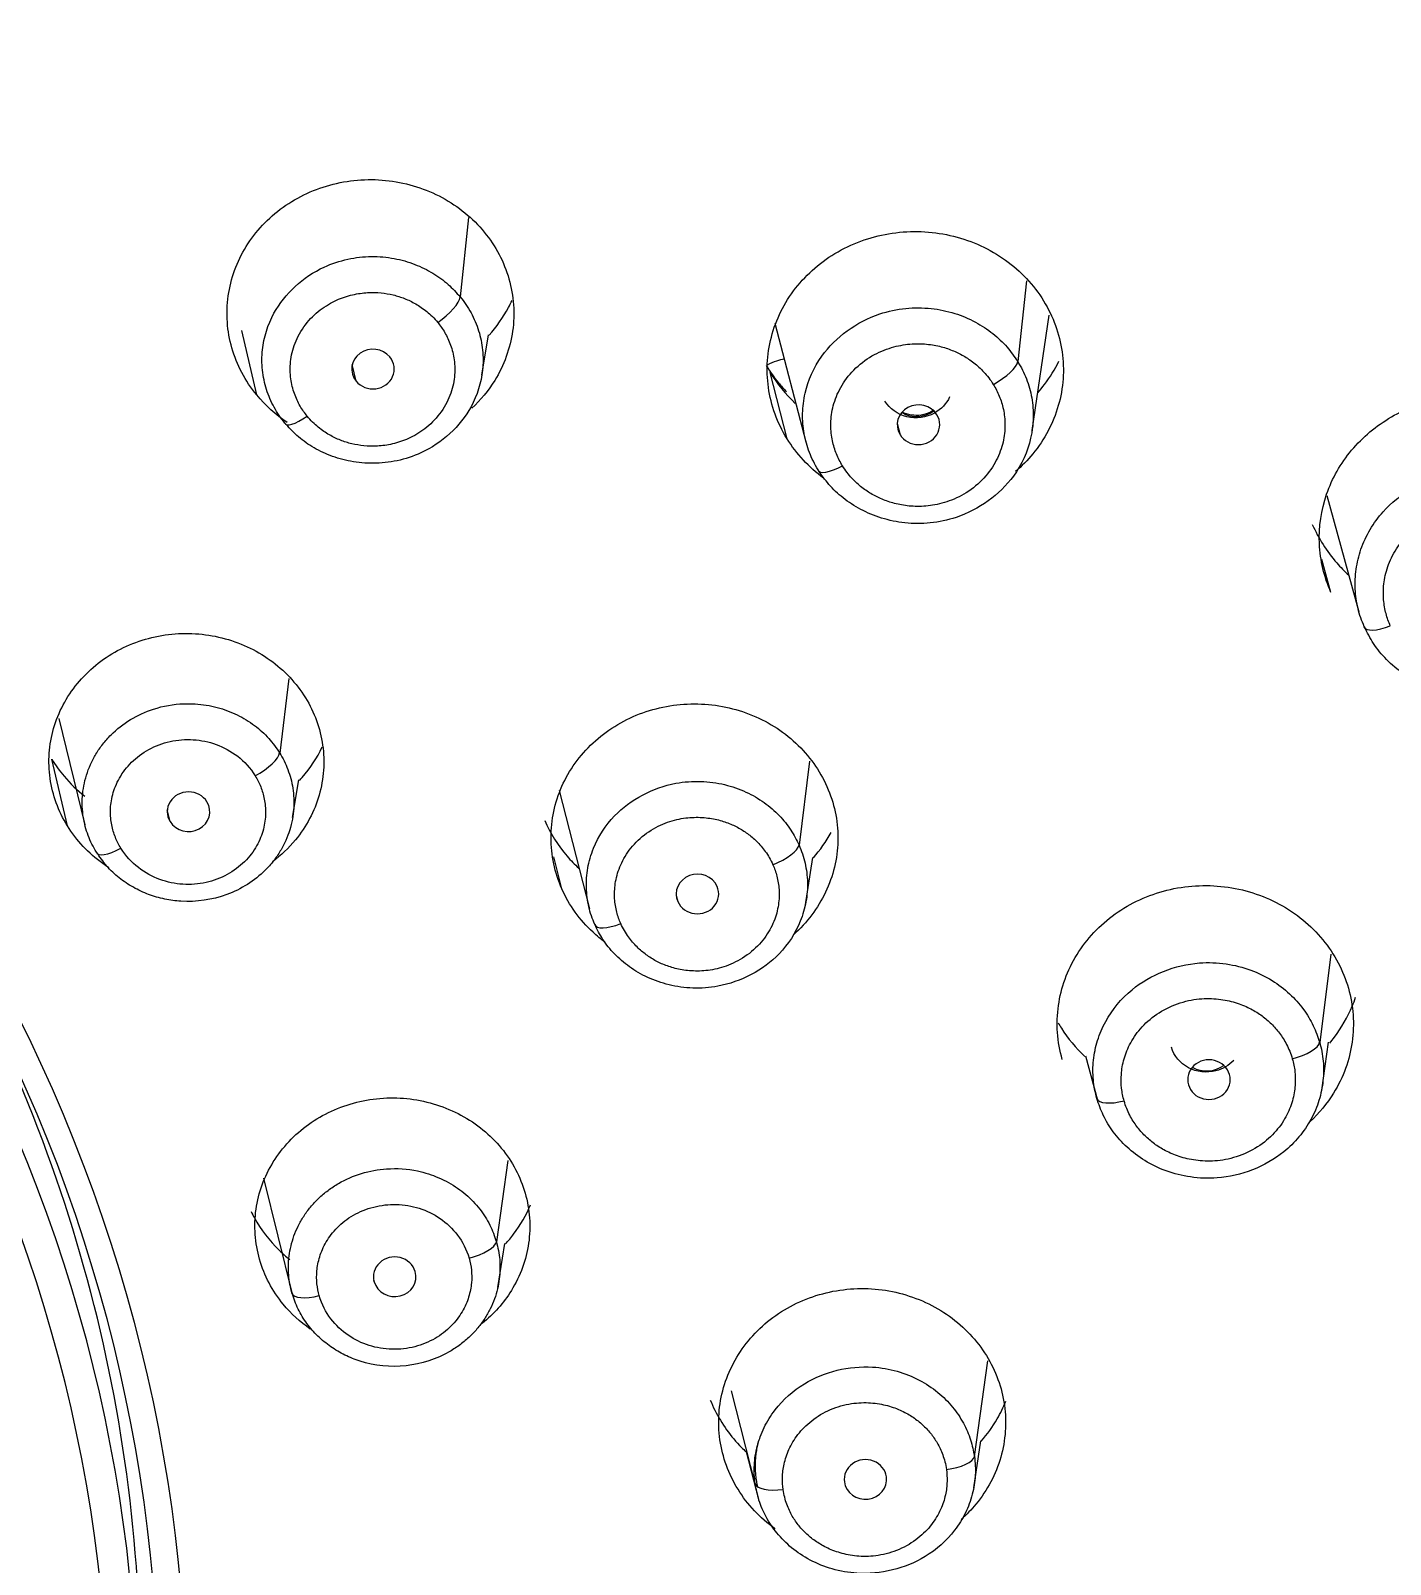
# Model space of a CAD drawing. Extents: x 0 to 1354, y 3495 to 4487.
# Drawn here: x 480.43 to 494.83, y 4111.54 to 4127.79 of the extents above; entities that cross this region are included whole.
import ezdxf

# ---------------------------------------------------------------- set-up
doc = ezdxf.new("R2010")
doc.units = 0
doc.header["$LTSCALE"] = 30
doc.header["$MEASUREMENT"] = 0
doc.layers.add('\\M+5B3DF\\M+5B4E7\\M+5CFDF', color=3, linetype='CONTINUOUS', lineweight=9)

msp = doc.modelspace()

# ---------------------------------------------------------------- linework, layer by layer
at = {"layer": '\\M+5B3DF\\M+5B4E7\\M+5CFDF', "color": 0, "lineweight": -3}
for p, q in [((485.067, 4125.814), (484.978, 4124.971)), ((490.978, 4125.141), (490.884, 4124.286)), ((488.309, 4124.694), (488.64, 4123.437)), ((491.036, 4123.557), (491.217, 4124.776)), ((482.822, 4123.933), (482.665, 4124.615)), ((485.207, 4124.141), (485.276, 4124.57)), ((483.875, 4124.079), (483.835, 4124.255)), ((488.44, 4123.469), (488.262, 4124.169)), ((489.607, 4123.629), (489.637, 4123.511)), ((494.159, 4122.866), (494.498, 4121.635)), ((494.201, 4121.84), (494.106, 4122.188)), ((483.163, 4120.929), (483.066, 4120.139)), ((480.728, 4120.504), (481.003, 4119.379)), ((480.817, 4119.368), (480.652, 4120.073)), ((488.679, 4120.054), (488.567, 4119.164)), ((483.203, 4119.457), (483.268, 4119.855)), ((486.026, 4119.742), (486.346, 4118.487)), ((481.904, 4119.412), (481.875, 4119.536)), ((486.055, 4118.7), (485.969, 4119.041)), ((488.632, 4118.511), (488.712, 4119.034)), ((487.266, 4118.631), (487.282, 4118.566)), ((494.199, 4118.008), (494.082, 4117.074)), ((494.104, 4116.567), (494.175, 4117.075)), ((491.601, 4116.932), (491.727, 4116.46)), ((485.484, 4115.824), (485.361, 4114.962)), ((482.895, 4115.634), (483.198, 4114.405)), ((485.378, 4114.478), (485.452, 4114.944)), ((484.066, 4114.536), (484.062, 4114.551)), ((490.425, 4112.687), (490.566, 4113.699)), ((488.102, 4112.398), (487.852, 4113.381)), ((490.418, 4112.354), (490.491, 4112.854)), ((488.008, 4112.741), (488.138, 4112.234))]:
    msp.add_line(p, q, dxfattribs=at)
for centre, major_axis, ratio, start_param, end_param in [((463.166, 4109.849), (-18.918, 0), 0.934248, 1.570796, 4.712389), ((463.166, 4109.954), (-18.619, 0), 0.934248, 1.570796, 4.712389), ((463.166, 4109.771), (18.397, 0), 0.934248, 4.712389, 7.853982), ((463.166, 4109.666), (18.09, 0), 0.934248, 4.712389, 7.853982), ((484.741, 4124.806), (0.232, 0.19), 0.282928, 4.484064, 6.003852), ((484.054, 4124.207), (0.225, 0), 0.934205, 0.653236, 3.794828), ((484.054, 4124.207), (0.225, 0), 0.934205, 3.794828, 6.936421), ((488.219, 4124.135), (0.255, 0.158), 0.308844, 0.552837, 1.3418), ((490.625, 4124.151), (0.255, 0.158), 0.308844, 4.523796, 6.046773), ((489.832, 4123.617), (0.225, 0), 0.934135, 0.522052, 3.663644), ((483.357, 4123.815), (-0.232, -0.19), 0.282928, 6.143479, 7.625657), ((489.832, 4123.617), (0.225, 0), 0.934135, 3.663644, 6.805237), ((489.813, 4123.985), (-0.299, -0.016), 0.937944, 0.961071, 2.173529), ((489.027, 4123.289), (-0.255, -0.158), 0.308844, 6.186399, 7.665389), ((494.83, 4121.593), (-0.274, -0.122), 0.329476, 6.233127, 7.708929), ((482.806, 4120.005), (0.255, 0.158), 0.308844, 4.523796, 6.040397), ((482.1, 4119.517), (0.225, 0), 0.934191, 0.522818, 3.664411), ((482.1, 4119.517), (0.225, 0), 0.934191, 3.664411, 6.806003), ((481.383, 4119.238), (-0.255, -0.158), 0.308844, 6.180024, 7.665389), ((488.29, 4119.063), (0.274, 0.122), 0.329476, 4.567336, 6.087125), ((487.491, 4118.646), (0.225, 0), 0.934131, 0.391776, 3.533368), ((487.491, 4118.646), (0.225, 0), 0.934131, 3.533368, 6.674961), ((486.679, 4118.439), (-0.274, -0.122), 0.329476, 6.226751, 7.708929), ((463.166, 4110.342), (-18.425, 0), 0.934248, 3.095892, 3.617249), ((493.792, 4117.007), (0.288, 0.083), 0.344471, 4.613912, 6.136888), ((463.166, 4109.675), (-17.049, 0), 0.934248, 2.670245, 3.61294), ((492.909, 4116.679), (0.225, 0), 0.934052, 0.260907, 3.4025), ((492.886, 4117.052), (-0.299, -0.018), 0.936052, 0.97436, 2.15938), ((492.909, 4116.679), (0.225, 0), 0.934052, 3.4025, 6.544093), ((492.01, 4116.561), (-0.288, -0.083), 0.344471, 6.276514, 7.755504), ((485.072, 4114.895), (0.288, 0.083), 0.344471, 4.613912, 6.130513), ((484.284, 4114.591), (0.225, 0), 0.934149, 0.261349, 3.402942), ((484.284, 4114.591), (0.225, 0), 0.934149, 3.402942, 6.544534), ((483.485, 4114.498), (-0.288, -0.083), 0.344471, 6.270139, 7.755504), ((489.27, 4112.444), (0.225, 0), 0.934088, 0.130562, 3.272155), ((490.128, 4112.656), (-0.297, -0.042), 0.353572, 1.521013, 3.040801), ((489.27, 4112.444), (0.225, 0), 0.934088, 3.272155, 6.413747), ((488.399, 4112.444), (0.297, 0.042), 0.353572, 3.180428, 4.662605)]:
    msp.add_ellipse(centre, major_axis=major_axis, ratio=ratio, start_param=start_param, end_param=end_param, dxfattribs=at)
for points, knots in [([(498.896, 4161.358), (499.104, 4161.278), (499.527, 4161.115), (500.165, 4160.855), (500.818, 4160.577), (501.484, 4160.28), (502.163, 4159.963), (502.854, 4159.623), (503.554, 4159.259), (504.263, 4158.871), (504.98, 4158.455), (505.703, 4158.01), (506.431, 4157.534), (507.163, 4157.025), (507.897, 4156.481), (508.633, 4155.903), (509.368, 4155.287), (510.101, 4154.635), (510.829, 4153.946), (511.549, 4153.221), (512.259, 4152.461), (512.958, 4151.663), (513.643, 4150.827), (514.312, 4149.95), (514.965, 4149.032), (515.597, 4148.076), (516.206, 4147.085), (516.787, 4146.061), (517.339, 4145.009), (517.862, 4143.931), (518.353, 4142.831), (518.816, 4141.711), (519.252, 4140.565), (519.663, 4139.383), (520.052, 4138.154), (520.425, 4136.867), (520.78, 4135.513), (521.117, 4134.086), (521.433, 4132.58), (521.729, 4130.991), (522.004, 4129.315), (522.257, 4127.548), (522.488, 4125.688), (522.695, 4123.734), (522.877, 4121.685), (523.03, 4119.554), (523.153, 4117.367), (523.244, 4115.167), (523.304, 4113.004), (523.33, 4110.903), (523.326, 4108.866), (523.294, 4106.878), (523.237, 4104.928), (523.157, 4103.02), (523.055, 4101.158), (522.931, 4099.346), (522.783, 4097.572), (522.609, 4095.814), (522.406, 4094.05), (522.167, 4092.265), (521.885, 4090.452), (521.553, 4088.611), (521.166, 4086.749), (520.721, 4084.878), (520.215, 4083.014), (519.647, 4081.177), (519.022, 4079.382), (518.347, 4077.652), (517.618, 4075.978), (516.824, 4074.346), (515.945, 4072.732), (514.964, 4071.131), (513.847, 4069.542), (512.566, 4067.974), (511.116, 4066.445), (509.497, 4064.997), (507.728, 4063.662), (505.837, 4062.44), (503.854, 4061.299), (501.782, 4060.223), (499.625, 4059.195), (497.407, 4058.173), (495.164, 4057.106), (492.948, 4055.937), (490.822, 4054.604), (489.147, 4053.34), (487.855, 4052.208), (486.876, 4051.253), (485.891, 4050.176), (484.918, 4048.973), (483.971, 4047.627), (483.063, 4046.089), (482.199, 4044.282), (481.374, 4042.126), (480.619, 4039.549), (480.001, 4036.51), (479.573, 4033.021), (479.348, 4029.166), (479.203, 4025.046), (479.079, 4020.693), (478.965, 4016.03), (478.866, 4010.967), (478.814, 4007.437), (478.787, 4005.599)], [0, 0, 0, 0, 0.003544, 0.007201, 0.01097, 0.014848, 0.018837, 0.022935, 0.027142, 0.031459, 0.035888, 0.040431, 0.045095, 0.049884, 0.054803, 0.059853, 0.065035, 0.070349, 0.07579, 0.08135, 0.087022, 0.092807, 0.09872, 0.104773, 0.110967, 0.117287, 0.123715, 0.130231, 0.136819, 0.143468, 0.150168, 0.156906, 0.163715, 0.170668, 0.177844, 0.185322, 0.193141, 0.201338, 0.209948, 0.219002, 0.228521, 0.238531, 0.249049, 0.260084, 0.271644, 0.283691, 0.296093, 0.308564, 0.320791, 0.332572, 0.343982, 0.355131, 0.366093, 0.376851, 0.387326, 0.397512, 0.40746, 0.417323, 0.427267, 0.437362, 0.447647, 0.458143, 0.468826, 0.479621, 0.490447, 0.501223, 0.511855, 0.522246, 0.532261, 0.542305, 0.552449, 0.562759, 0.573377, 0.584445, 0.595968, 0.607757, 0.619676, 0.631715, 0.643918, 0.656335, 0.669021, 0.682018, 0.695271, 0.708641, 0.722035, 0.735445, 0.742244, 0.74954, 0.757318, 0.765556, 0.774232, 0.783549, 0.793975, 0.806052, 0.820158, 0.836493, 0.855109, 0.875694, 0.897487, 0.920175, 0.944378, 0.971031, 1, 1, 1, 1]), ([(498.594, 4160.306), (500.412, 4159.607), (502.18, 4158.798), (504.693, 4157.371), (505.508, 4156.859), (507.078, 4155.765), (507.835, 4155.182), (510.014, 4153.338), (511.347, 4151.984), (513.746, 4149.084), (514.807, 4147.534), (516.658, 4144.299), (517.447, 4142.612), (518.801, 4139.163), (519.358, 4137.397), (520.298, 4133.824), (520.676, 4132.017), (521.302, 4128.381), (521.551, 4126.553), (521.958, 4122.889), (522.114, 4121.052), (522.354, 4117.373), (522.439, 4115.532), (522.593, 4110.005), (522.551, 4106.318), (522.285, 4100.795), (522.163, 4098.955), (521.826, 4095.284), (521.614, 4093.452), (521.072, 4089.804), (520.74, 4087.988), (519.919, 4084.388), (519.431, 4082.604), (518.265, 4079.09), (517.593, 4077.358), (516.413, 4074.831), (515.992, 4074), (515.085, 4072.37), (514.6, 4071.57), (513.029, 4069.241), (511.819, 4067.782), (509.771, 4065.801), (509.049, 4065.177), (507.535, 4064.004), (506.744, 4063.455), (505.118, 4062.415), (504.283, 4061.925), (502.586, 4060.987), (501.724, 4060.54), (499.108, 4059.247), (497.325, 4058.447), (494.701, 4057.158), (493.835, 4056.713), (492.142, 4055.761), (491.317, 4055.252), (489.725, 4054.156), (488.957, 4053.57), (487.49, 4052.318), (486.792, 4051.652), (485.471, 4050.241), (484.848, 4049.497), (483.701, 4047.936), (483.179, 4047.117), (482.26, 4045.409), (481.86, 4044.522), (481.151, 4042.708), (480.842, 4041.781), (480.036, 4038.964), (479.665, 4037.037), (479.158, 4033.15), (479.026, 4031.189), (478.834, 4027.264), (478.769, 4025.298), (478.647, 4021.363), (478.591, 4019.394), (478.444, 4013.486), (478.372, 4009.543), (478.322, 4005.599)], [0, 0, 0, 0, 0.03125, 0.03125, 0.046875, 0.046875, 0.0625, 0.0625, 0.09375, 0.09375, 0.125, 0.125, 0.15625, 0.15625, 0.1875, 0.1875, 0.21875, 0.21875, 0.25, 0.25, 0.28125, 0.28125, 0.3125, 0.3125, 0.375, 0.375, 0.40625, 0.40625, 0.4375, 0.4375, 0.46875, 0.46875, 0.5, 0.5, 0.53125, 0.53125, 0.546875, 0.546875, 0.5625, 0.5625, 0.59375, 0.59375, 0.609375, 0.609375, 0.625, 0.625, 0.640625, 0.640625, 0.65625, 0.65625, 0.6875, 0.6875, 0.703125, 0.703125, 0.71875, 0.71875, 0.734375, 0.734375, 0.75, 0.75, 0.765625, 0.765625, 0.78125, 0.78125, 0.796875, 0.796875, 0.8125, 0.8125, 0.84375, 0.84375, 0.875, 0.875, 0.90625, 0.90625, 0.9375, 0.9375, 1, 1, 1, 1]), ([(477.479, 4036.988), (477.514, 4037.19), (477.594, 4037.649), (477.743, 4038.418), (477.942, 4039.344), (478.182, 4040.346), (478.558, 4041.75), (479.034, 4043.258), (479.749, 4045.107), (480.557, 4046.812), (481.569, 4048.451), (482.475, 4049.612), (483.174, 4050.395), (483.72, 4050.964), (484.274, 4051.514), (484.896, 4052.101), (485.556, 4052.699), (486.279, 4053.336), (487.009, 4053.963), (487.729, 4054.55), (488.497, 4055.146), (489.606, 4055.948), (491.134, 4056.933), (493.076, 4058.015), (495.111, 4059.026), (497.684, 4060.238), (500.38, 4061.506), (502.737, 4062.753), (504.255, 4063.645), (505.394, 4064.366), (507.42, 4065.757), (509.41, 4067.484), (511.2, 4069.52), (512.347, 4071.021), (513.485, 4072.763), (514.592, 4074.748), (515.655, 4076.97), (516.656, 4079.43), (517.576, 4082.125), (518.696, 4086.112), (519.683, 4091.185), (520.366, 4097.065), (520.727, 4102.371), (520.873, 4107.087), (520.883, 4111.209), (520.799, 4114.734), (520.663, 4117.66), (520.51, 4119.989), (520.37, 4121.722), (520.265, 4122.858), (520.029, 4125.221), (519.591, 4128.685), (518.759, 4133.098), (517.87, 4136.521), (516.72, 4140.04), (515.134, 4143.756), (512.786, 4147.647), (510.218, 4150.803), (507.625, 4153.277), (505.162, 4155.143), (502.955, 4156.485), (501.114, 4157.427), (499.704, 4158.062), (498.76, 4158.452), (498.289, 4158.636), (498.135, 4158.696)], [0, 0, 0, 0, 0.003976, 0.009037, 0.015181, 0.02234, 0.029033, 0.04339, 0.053009, 0.067553, 0.080041, 0.090497, 0.096214, 0.100508, 0.105868, 0.11143, 0.117193, 0.123269, 0.130297, 0.136094, 0.141538, 0.149425, 0.163015, 0.17726, 0.192999, 0.207436, 0.232823, 0.251111, 0.25955, 0.267329, 0.277588, 0.307897, 0.319194, 0.331856, 0.345879, 0.361259, 0.378, 0.3961, 0.415561, 0.436382, 0.481194, 0.521892, 0.558479, 0.590959, 0.619335, 0.643607, 0.663774, 0.679837, 0.691795, 0.699649, 0.703397, 0.740803, 0.771616, 0.795835, 0.813454, 0.847523, 0.878173, 0.905401, 0.929204, 0.949582, 0.966531, 0.980047, 0.990129, 0.99678, 1, 1, 1, 1]), ([(498.048, 4158.561), (499.537, 4157.987), (500.991, 4157.335), (503.081, 4156.207), (503.762, 4155.806), (505.084, 4154.951), (505.725, 4154.496), (507.584, 4153.058), (508.739, 4152.003), (510.862, 4149.74), (511.83, 4148.532), (513.568, 4145.995), (514.339, 4144.667), (515.694, 4141.93), (516.278, 4140.521), (517.804, 4136.224), (518.517, 4133.268), (519.308, 4128.796), (519.526, 4127.298), (519.894, 4124.296), (520.044, 4122.791), (520.417, 4118.271), (520.56, 4115.25), (520.636, 4110.717), (520.638, 4109.206), (520.597, 4106.184), (520.554, 4104.673), (520.42, 4101.654), (520.327, 4100.145), (520.086, 4097.131), (519.937, 4095.626), (519.387, 4091.124), (518.877, 4088.136), (517.767, 4083.729), (517.34, 4082.272), (516.354, 4079.399), (515.796, 4077.981), (514.522, 4075.209), (513.81, 4073.852), (512.18, 4071.249), (511.258, 4070.005), (509.698, 4068.277), (509.148, 4067.723), (507.992, 4066.671), (507.385, 4066.174), (505.494, 4064.757), (504.148, 4063.913), (502.068, 4062.746), (501.364, 4062.374), (499.94, 4061.655), (499.22, 4061.307), (497.053, 4060.279), (495.596, 4059.613), (493.446, 4058.543), (492.736, 4058.174), (491.338, 4057.396), (490.652, 4056.987), (489.311, 4056.118), (488.657, 4055.66), (487.706, 4054.933), (487.393, 4054.684), (486.779, 4054.174), (486.478, 4053.913), (485.881, 4053.384), (485.585, 4053.118), (484.991, 4052.582), (484.694, 4052.312), (483.812, 4051.489), (483.237, 4050.921), (482.168, 4049.711), (481.671, 4049.072), (480.772, 4047.729), (480.371, 4047.025), (479.653, 4045.576), (479.334, 4044.832), (478.76, 4043.32), (478.506, 4042.552), (477.821, 4040.226), (477.47, 4038.645), (477.193, 4037.052)], [0, 0, 0, 0, 0.03125, 0.03125, 0.046875, 0.046875, 0.0625, 0.0625, 0.09375, 0.09375, 0.125, 0.125, 0.15625, 0.15625, 0.1875, 0.1875, 0.25, 0.25, 0.28125, 0.28125, 0.3125, 0.3125, 0.375, 0.375, 0.40625, 0.40625, 0.4375, 0.4375, 0.46875, 0.46875, 0.5, 0.5, 0.5625, 0.5625, 0.59375, 0.59375, 0.625, 0.625, 0.65625, 0.65625, 0.6875, 0.6875, 0.703125, 0.703125, 0.71875, 0.71875, 0.75, 0.75, 0.765625, 0.765625, 0.78125, 0.78125, 0.8125, 0.8125, 0.828125, 0.828125, 0.84375, 0.84375, 0.859375, 0.859375, 0.867188, 0.867188, 0.875, 0.875, 0.882813, 0.882813, 0.890625, 0.890625, 0.90625, 0.90625, 0.921875, 0.921875, 0.9375, 0.9375, 0.953125, 0.953125, 0.96875, 0.96875, 1, 1, 1, 1]), ([(513.725, 4145.279), (513.731, 4145.27), (513.921, 4144.944), (514.292, 4144.287), (514.818, 4143.281), (515.332, 4142.192), (515.864, 4140.957), (516.434, 4139.511), (517.002, 4137.869), (517.539, 4136.095), (518.024, 4134.249), (518.452, 4132.336), (518.837, 4130.355), (519.172, 4128.306), (519.462, 4126.181), (519.721, 4123.968), (519.936, 4121.681), (520.119, 4119.321), (520.255, 4116.932), (520.357, 4114.541), (520.411, 4112.202), (520.431, 4109.921), (520.417, 4107.681), (520.37, 4105.453), (520.289, 4103.21), (520.168, 4100.954), (520.012, 4098.687), (519.804, 4096.398), (519.55, 4094.055), (519.222, 4091.662), (518.816, 4089.225), (518.311, 4086.729), (517.7, 4084.286), (517.109, 4082.252), (516.582, 4080.674), (516.137, 4079.453), (515.667, 4078.267), (515.174, 4077.116), (514.657, 4075.989), (514.101, 4074.884), (513.507, 4073.79), (512.865, 4072.707), (512.171, 4071.647), (511.449, 4070.641), (510.709, 4069.711), (509.956, 4068.856), (509.185, 4068.048), (508.377, 4067.279), (507.529, 4066.551), (506.654, 4065.857), (505.751, 4065.208), (504.838, 4064.606), (503.932, 4064.036), (503.025, 4063.5), (502.11, 4062.994), (501.183, 4062.5), (500.202, 4062), (499.127, 4061.474), (497.949, 4060.915), (496.699, 4060.331), (495.418, 4059.727), (494.143, 4059.105), (492.932, 4058.486), (491.85, 4057.904), (490.78, 4057.291), (489.735, 4056.635), (488.677, 4055.909), (487.713, 4055.193), (486.781, 4054.439), (485.86, 4053.634), (484.945, 4052.807), (484.055, 4051.994), (483.233, 4051.2), (482.53, 4050.434), (481.962, 4049.75), (481.523, 4049.186), (481.179, 4048.715), (480.9, 4048.299), (480.664, 4047.915), (480.417, 4047.491), (480.151, 4047.014), (479.866, 4046.469), (479.594, 4045.915), (479.333, 4045.338), (479.068, 4044.707), (478.782, 4043.972), (478.461, 4043.083), (478.13, 4042.043), (477.807, 4040.882), (477.496, 4039.643), (477.206, 4038.354), (477.049, 4037.473), (476.97, 4037.032)], [0, 0, 0, 0, 0.000249, 0.008916, 0.017886, 0.027158, 0.037545, 0.049877, 0.064188, 0.079026, 0.094192, 0.109873, 0.126, 0.142603, 0.159715, 0.177508, 0.196149, 0.214924, 0.234452, 0.253688, 0.272519, 0.290724, 0.308584, 0.326418, 0.344337, 0.362602, 0.380752, 0.398999, 0.417862, 0.437408, 0.457046, 0.477191, 0.498512, 0.517389, 0.527892, 0.538271, 0.548415, 0.558305, 0.568085, 0.577888, 0.587654, 0.597568, 0.607634, 0.617478, 0.626664, 0.635428, 0.644046, 0.652634, 0.661245, 0.669847, 0.678351, 0.686737, 0.694871, 0.702836, 0.710787, 0.718707, 0.726778, 0.735836, 0.745918, 0.756431, 0.767185, 0.778121, 0.788755, 0.798204, 0.806156, 0.816934, 0.826447, 0.835552, 0.84446, 0.853939, 0.86358, 0.872633, 0.88133, 0.889549, 0.896262, 0.901548, 0.905802, 0.909513, 0.912928, 0.916035, 0.920686, 0.925318, 0.929989, 0.934669, 0.939673, 0.945479, 0.952541, 0.961029, 0.970166, 0.979783, 0.989897, 1, 1, 1, 1]), ([(513.427, 4145.187), (513.48, 4145.097), (513.748, 4144.642), (514.216, 4143.801), (514.803, 4142.642), (515.35, 4141.432), (515.869, 4140.179), (516.359, 4138.882), (516.811, 4137.542), (517.231, 4136.161), (517.62, 4134.741), (517.972, 4133.281), (518.295, 4131.785), (518.589, 4130.252), (518.853, 4128.684), (519.088, 4127.081), (519.299, 4125.445), (519.489, 4123.776), (519.654, 4122.075), (519.8, 4120.342), (519.923, 4118.577), (520.022, 4116.78), (520.104, 4114.952), (520.159, 4113.093), (520.192, 4111.204), (520.2, 4109.283), (520.184, 4107.333), (520.142, 4105.353), (520.072, 4103.343), (519.968, 4101.304), (519.836, 4099.236), (519.661, 4097.14), (519.446, 4095.017), (519.186, 4092.868), (518.862, 4090.696), (518.475, 4088.503), (518.008, 4086.292), (517.445, 4084.07), (516.895, 4082.18), (516.378, 4080.628), (515.937, 4079.415), (515.462, 4078.213), (514.953, 4077.023), (514.411, 4075.846), (513.823, 4074.688), (513.197, 4073.548), (512.522, 4072.431), (511.794, 4071.344), (511.016, 4070.288), (510.174, 4069.274), (509.278, 4068.301), (508.329, 4067.373), (507.318, 4066.502), (506.265, 4065.677), (505.158, 4064.913), (504.025, 4064.185), (502.866, 4063.493), (501.681, 4062.841), (500.482, 4062.214), (499.267, 4061.612), (498.043, 4061.026), (496.814, 4060.45), (495.586, 4059.872), (494.366, 4059.28), (493.158, 4058.67), (491.963, 4058.037), (490.856, 4057.41), (489.844, 4056.784), (488.921, 4056.166), (488.019, 4055.52), (487.143, 4054.84), (486.294, 4054.129), (485.464, 4053.395), (484.636, 4052.653), (483.81, 4051.901), (483.006, 4051.122), (482.253, 4050.295), (481.546, 4049.429), (480.877, 4048.53), (480.429, 4047.791), (480.066, 4047.147), (479.712, 4046.488), (479.216, 4045.458), (478.637, 4044.031), (478.109, 4042.498), (477.688, 4040.993), (477.358, 4039.666), (477.064, 4038.345), (476.908, 4037.461), (476.83, 4037.021)], [0, 0, 0, 0, 0.002468, 0.012514, 0.022798, 0.033329, 0.044108, 0.055129, 0.066393, 0.077904, 0.089657, 0.101655, 0.113899, 0.126387, 0.139118, 0.152094, 0.165315, 0.17878, 0.192488, 0.20644, 0.220635, 0.235074, 0.249757, 0.264681, 0.279851, 0.295264, 0.31092, 0.326819, 0.34296, 0.359346, 0.375974, 0.392844, 0.409959, 0.427314, 0.444912, 0.462752, 0.480832, 0.499156, 0.517721, 0.528, 0.538278, 0.548557, 0.558836, 0.569113, 0.579388, 0.589662, 0.599931, 0.610203, 0.620471, 0.630736, 0.641004, 0.651267, 0.661534, 0.671801, 0.682071, 0.692355, 0.702632, 0.712912, 0.723195, 0.733479, 0.743768, 0.75406, 0.764357, 0.774655, 0.784949, 0.79524, 0.805535, 0.814028, 0.822513, 0.830998, 0.839481, 0.847958, 0.856419, 0.864871, 0.873338, 0.881827, 0.890319, 0.898795, 0.907282, 0.915765, 0.918446, 0.924105, 0.932748, 0.944371, 0.958984, 0.969412, 0.979719, 0.989916, 1, 1, 1, 1]), ([(482.822, 4123.933), (482.761, 4124.008), (482.708, 4124.086), (482.621, 4124.252), (482.585, 4124.34), (482.534, 4124.52), (482.518, 4124.611), (482.505, 4124.796), (482.508, 4124.89), (482.547, 4125.165), (482.612, 4125.345), (482.81, 4125.665), (482.944, 4125.808), (483.18, 4125.977), (483.266, 4126.027), (483.444, 4126.109), (483.537, 4126.141), (483.729, 4126.189), (483.828, 4126.205), (484.026, 4126.217), (484.125, 4126.214), (484.423, 4126.177), (484.613, 4126.116), (484.959, 4125.93), (485.11, 4125.807), (485.232, 4125.658)], [0, 0, 0, 0, 0.0625, 0.0625, 0.125, 0.125, 0.1875, 0.1875, 0.25, 0.25, 0.375, 0.375, 0.5, 0.5, 0.5625, 0.5625, 0.625, 0.625, 0.6875, 0.6875, 0.75, 0.75, 0.875, 0.875, 1, 1, 1, 1]), ([(485.232, 4125.658), (485.293, 4125.583), (485.346, 4125.505), (485.433, 4125.339), (485.469, 4125.251), (485.52, 4125.071), (485.536, 4124.98), (485.549, 4124.795), (485.546, 4124.701), (485.507, 4124.426), (485.442, 4124.246), (485.277, 4123.979), (485.195, 4123.88), (485.101, 4123.792)], [0, 0, 0, 0, 0.136337, 0.136337, 0.272675, 0.272675, 0.409012, 0.409012, 0.545349, 0.545349, 0.818024, 0.818024, 1, 1, 1, 1]), ([(488.44, 4123.469), (488.388, 4123.553), (488.346, 4123.64), (488.28, 4123.821), (488.256, 4123.916), (488.23, 4124.106), (488.226, 4124.201), (488.24, 4124.392), (488.257, 4124.488), (488.336, 4124.765), (488.429, 4124.941), (488.678, 4125.243), (488.836, 4125.373), (489.102, 4125.516), (489.197, 4125.556), (489.391, 4125.617), (489.49, 4125.639), (489.694, 4125.664), (489.798, 4125.667), (490.002, 4125.654), (490.103, 4125.639), (490.403, 4125.564), (490.589, 4125.478), (490.916, 4125.244), (491.053, 4125.098), (491.157, 4124.93)], [0, 0, 0, 0, 0.0625, 0.0625, 0.125, 0.125, 0.1875, 0.1875, 0.25, 0.25, 0.375, 0.375, 0.5, 0.5, 0.5625, 0.5625, 0.625, 0.625, 0.6875, 0.6875, 0.75, 0.75, 0.875, 0.875, 1, 1, 1, 1]), ([(482.884, 4124.411), (482.898, 4124.545), (483.009, 4124.905), (483.381, 4125.247), (483.781, 4125.378), (484.035, 4125.407), (484.277, 4125.386), (484.497, 4125.323), (484.689, 4125.228), (484.852, 4125.111), (484.937, 4125.017), (484.978, 4124.971)], [0, 0, 0, 0, 0.15486, 0.423644, 0.519314, 0.610536, 0.697313, 0.779646, 0.857537, 0.930988, 1, 1, 1, 1]), ([(484.978, 4124.971), (484.999, 4124.945), (485.041, 4124.891), (485.094, 4124.803), (485.139, 4124.71), (485.175, 4124.613), (485.201, 4124.512), (485.217, 4124.408), (485.222, 4124.302), (485.218, 4124.231), (485.214, 4124.196), (485.214, 4124.196)], [0, 0, 0, 0, 0.120461, 0.242215, 0.365264, 0.489607, 0.615247, 0.742185, 0.870422, 0.99996, 1, 1, 1, 1]), ([(485.283, 4124.565), (485.363, 4124.655), (485.449, 4124.777), (485.515, 4124.907), (485.527, 4124.933)], [0, 0, 0, 0, 0.809587, 1, 1, 1, 1]), ([(488.632, 4123.951), (488.664, 4124.09), (488.825, 4124.452), (489.257, 4124.767), (489.692, 4124.858), (489.963, 4124.857), (490.214, 4124.805), (490.435, 4124.712), (490.621, 4124.589), (490.773, 4124.447), (490.848, 4124.338), (490.884, 4124.286)], [0, 0, 0, 0, 0.155563, 0.421621, 0.518467, 0.610569, 0.697929, 0.780551, 0.858435, 0.931584, 1, 1, 1, 1]), ([(491.157, 4124.93), (491.208, 4124.847), (491.251, 4124.759), (491.316, 4124.579), (491.34, 4124.484), (491.367, 4124.294), (491.37, 4124.198), (491.357, 4124.008), (491.34, 4123.911), (491.26, 4123.635), (491.167, 4123.459), (490.988, 4123.241), (490.926, 4123.178), (490.859, 4123.121)], [0, 0, 0, 0, 0.145233, 0.145233, 0.290466, 0.290466, 0.435698, 0.435698, 0.580931, 0.580931, 0.871397, 0.871397, 1, 1, 1, 1]), ([(483.12, 4123.635), (483.1, 4123.661), (483.058, 4123.715), (483.006, 4123.801), (482.961, 4123.893), (482.925, 4123.99), (482.898, 4124.091), (482.882, 4124.196), (482.876, 4124.303), (482.88, 4124.375), (482.884, 4124.411), (482.884, 4124.411)], [0, 0, 0, 0, 0.118186, 0.23832, 0.360401, 0.484428, 0.610401, 0.738317, 0.868177, 0.999978, 1, 1, 1, 1]), ([(485.214, 4124.196), (485.2, 4124.062), (485.09, 4123.701), (484.717, 4123.359), (484.316, 4123.228), (484.062, 4123.2), (483.82, 4123.221), (483.6, 4123.284), (483.408, 4123.379), (483.246, 4123.496), (483.161, 4123.59), (483.12, 4123.635)], [0, 0, 0, 0, 0.155501, 0.423702, 0.519752, 0.611239, 0.698155, 0.780495, 0.858252, 0.931422, 1, 1, 1, 1]), ([(488.22, 4124.243), (488.259, 4124.179), (488.327, 4124.084), (488.405, 4123.997), (488.434, 4123.966)], [0, 0, 0, 0, 0.639387, 1, 1, 1, 1]), ([(490.884, 4124.286), (490.901, 4124.256), (490.936, 4124.197), (490.977, 4124.103), (491.01, 4124.004), (491.033, 4123.902), (491.046, 4123.797), (491.049, 4123.69), (491.043, 4123.601), (491.035, 4123.548), (491.032, 4123.531)], [0, 0, 0, 0, 0.128518, 0.25862, 0.390307, 0.523581, 0.658443, 0.794896, 0.93294, 1, 1, 1, 1]), ([(491.096, 4123.956), (491.121, 4123.984), (491.206, 4124.089), (491.277, 4124.204), (491.32, 4124.291)], [0, 0, 0, 0, 0.273138, 1, 1, 1, 1]), ([(488.768, 4123.14), (488.751, 4123.169), (488.717, 4123.229), (488.676, 4123.323), (488.643, 4123.422), (488.62, 4123.524), (488.606, 4123.629), (488.603, 4123.736), (488.611, 4123.844), (488.624, 4123.916), (488.632, 4123.951), (488.632, 4123.951)], [0, 0, 0, 0, 0.119707, 0.240928, 0.363662, 0.487907, 0.613663, 0.740929, 0.869703, 0.999984, 1, 1, 1, 1]), ([(490.162, 4123.912), (490.13, 4123.841), (490.072, 4123.779), (489.914, 4123.692), (489.807, 4123.678), (489.613, 4123.725), (489.527, 4123.786), (489.477, 4123.867)], [0, 0, 0, 0, 0.291754, 0.291754, 0.645877, 0.645877, 1, 1, 1, 1]), ([(494.201, 4121.84), (494.128, 4122.006), (494.087, 4122.179), (494.071, 4122.535), (494.097, 4122.711), (494.214, 4123.05), (494.303, 4123.207), (494.538, 4123.487), (494.68, 4123.606), (494.922, 4123.746), (495.007, 4123.786), (495.182, 4123.851), (495.275, 4123.877), (495.46, 4123.913), (495.554, 4123.923), (495.743, 4123.928), (495.84, 4123.922), (496.027, 4123.896), (496.119, 4123.876), (496.298, 4123.819), (496.387, 4123.783), (496.636, 4123.656), (496.787, 4123.543), (497.037, 4123.277), (497.137, 4123.122), (497.273, 4122.793), (497.31, 4122.615), (497.316, 4122.262), (497.285, 4122.083), (497.161, 4121.751), (497.066, 4121.593), (496.894, 4121.397), (496.836, 4121.341), (496.774, 4121.29)], [0, 0, 0, 0, 0.080407, 0.080407, 0.160814, 0.160814, 0.241221, 0.241221, 0.321627, 0.321627, 0.361831, 0.361831, 0.402034, 0.402034, 0.442238, 0.442238, 0.482441, 0.482441, 0.522645, 0.522645, 0.562848, 0.562848, 0.643255, 0.643255, 0.723662, 0.723662, 0.804069, 0.804069, 0.884475, 0.884475, 0.964882, 0.964882, 1, 1, 1, 1]), ([(489.995, 4123.773), (489.99, 4123.769), (489.958, 4123.748), (489.888, 4123.719), (489.781, 4123.711), (489.707, 4123.729), (489.671, 4123.745), (489.666, 4123.748)], [0, 0, 0, 0, 0.05966, 0.34827, 0.651688, 0.950166, 1, 1, 1, 1]), ([(491.032, 4123.531), (491.028, 4123.512), (490.996, 4123.35), (490.825, 4122.97), (490.392, 4122.659), (489.962, 4122.568), (489.692, 4122.568), (489.442, 4122.62), (489.22, 4122.712), (489.033, 4122.835), (488.88, 4122.978), (488.805, 4123.087), (488.768, 4123.14)], [0, 0, 0, 0, 0.020381, 0.176985, 0.433453, 0.52779, 0.617671, 0.703089, 0.784037, 0.860509, 0.932498, 1, 1, 1, 1]), ([(494.519, 4122.297), (494.569, 4122.441), (494.777, 4122.798), (495.257, 4123.08), (495.717, 4123.134), (496.009, 4123.105), (496.27, 4123.021), (496.493, 4122.896), (496.673, 4122.743), (496.812, 4122.574), (496.874, 4122.451), (496.904, 4122.391)], [0, 0, 0, 0, 0.158015, 0.412637, 0.512222, 0.606576, 0.695703, 0.779606, 0.858289, 0.931753, 1, 1, 1, 1]), ([(494.004, 4122.56), (494.069, 4122.414), (494.189, 4122.225), (494.345, 4122.064), (494.389, 4122.022)], [0, 0, 0, 0, 0.729282, 1, 1, 1, 1]), ([(494.554, 4121.476), (494.541, 4121.508), (494.515, 4121.571), (494.487, 4121.67), (494.467, 4121.772), (494.457, 4121.876), (494.457, 4121.981), (494.467, 4122.087), (494.487, 4122.193), (494.507, 4122.262), (494.519, 4122.297), (494.519, 4122.297)], [0, 0, 0, 0, 0.120751, 0.242716, 0.365895, 0.490285, 0.615886, 0.742697, 0.870717, 0.999945, 1, 1, 1, 1]), ([(496.971, 4121.68), (496.971, 4121.679), (496.962, 4121.642), (496.908, 4121.455), (496.678, 4121.066), (496.199, 4120.788), (495.745, 4120.734), (495.455, 4120.762), (495.194, 4120.845), (494.97, 4120.969), (494.789, 4121.122), (494.648, 4121.292), (494.585, 4121.416), (494.554, 4121.476)], [0, 0, 0, 0, 0.000917, 0.037326, 0.194011, 0.434408, 0.529423, 0.619713, 0.70527, 0.786084, 0.862149, 0.933456, 1, 1, 1, 1]), ([(480.817, 4119.368), (480.769, 4119.446), (480.73, 4119.527), (480.669, 4119.694), (480.647, 4119.782), (480.622, 4119.959), (480.619, 4120.047), (480.631, 4120.225), (480.647, 4120.314), (480.721, 4120.571), (480.807, 4120.734), (481.038, 4121.015), (481.185, 4121.135), (481.431, 4121.268), (481.519, 4121.305), (481.7, 4121.362), (481.792, 4121.383), (481.981, 4121.406), (482.078, 4121.409), (482.267, 4121.397), (482.361, 4121.383), (482.639, 4121.313), (482.812, 4121.233), (483.115, 4121.016), (483.242, 4120.881), (483.338, 4120.725)], [0, 0, 0, 0, 0.0625, 0.0625, 0.125, 0.125, 0.1875, 0.1875, 0.25, 0.25, 0.375, 0.375, 0.5, 0.5, 0.5625, 0.5625, 0.625, 0.625, 0.6875, 0.6875, 0.75, 0.75, 0.875, 0.875, 1, 1, 1, 1]), ([(483.338, 4120.725), (483.387, 4120.647), (483.426, 4120.566), (483.487, 4120.399), (483.509, 4120.311), (483.533, 4120.134), (483.537, 4120.046), (483.524, 4119.868), (483.508, 4119.779), (483.435, 4119.522), (483.348, 4119.359), (483.162, 4119.132), (483.079, 4119.053), (482.988, 4118.985)], [0, 0, 0, 0, 0.138317, 0.138317, 0.276635, 0.276635, 0.414952, 0.414952, 0.553269, 0.553269, 0.829904, 0.829904, 1, 1, 1, 1]), ([(480.977, 4119.68), (480.979, 4119.718), (480.989, 4119.794), (481.017, 4119.907), (481.06, 4120.02), (481.117, 4120.13), (481.19, 4120.235), (481.362, 4120.429), (481.655, 4120.607), (481.981, 4120.664), (482.21, 4120.661), (482.403, 4120.63), (482.617, 4120.55), (482.801, 4120.437), (482.954, 4120.3), (483.029, 4120.192), (483.066, 4120.139)], [0, 0, 0, 0, 0.042398, 0.085923, 0.130569, 0.176334, 0.223219, 0.271223, 0.458551, 0.573706, 0.615728, 0.698727, 0.778652, 0.855504, 0.929287, 1, 1, 1, 1]), ([(486.055, 4118.7), (486.017, 4118.787), (485.988, 4118.876), (485.95, 4119.057), (485.94, 4119.151), (485.94, 4119.337), (485.95, 4119.429), (485.988, 4119.61), (486.018, 4119.701), (486.131, 4119.957), (486.245, 4120.115), (486.525, 4120.376), (486.694, 4120.482), (486.968, 4120.588), (487.065, 4120.615), (487.26, 4120.651), (487.358, 4120.66), (487.557, 4120.66), (487.658, 4120.651), (487.852, 4120.615), (487.947, 4120.588), (488.225, 4120.48), (488.392, 4120.376), (488.674, 4120.112), (488.786, 4119.956), (488.863, 4119.783)], [0, 0, 0, 0, 0.0625, 0.0625, 0.125, 0.125, 0.1875, 0.1875, 0.25, 0.25, 0.375, 0.375, 0.5, 0.5, 0.5625, 0.5625, 0.625, 0.625, 0.6875, 0.6875, 0.75, 0.75, 0.875, 0.875, 1, 1, 1, 1]), ([(480.652, 4120.073), (480.69, 4120.01), (480.793, 4119.869), (480.921, 4119.745), (481.001, 4119.681)], [0, 0, 0, 0, 0.423741, 1, 1, 1, 1]), ([(483.066, 4120.139), (483.082, 4120.112), (483.115, 4120.055), (483.154, 4119.964), (483.185, 4119.868), (483.206, 4119.765), (483.217, 4119.659), (483.216, 4119.586), (483.214, 4119.55), (483.214, 4119.55)], [0, 0, 0, 0, 0.154203, 0.313384, 0.477545, 0.646687, 0.820812, 0.999921, 1, 1, 1, 1]), ([(483.276, 4119.848), (483.286, 4119.859), (483.382, 4119.967), (483.461, 4120.088), (483.517, 4120.203)], [0, 0, 0, 0, 0.096632, 1, 1, 1, 1]), ([(486.39, 4119.13), (486.441, 4119.255), (486.647, 4119.576), (487.101, 4119.817), (487.524, 4119.847), (487.777, 4119.813), (488.004, 4119.734), (488.2, 4119.621), (488.359, 4119.483), (488.483, 4119.33), (488.54, 4119.218), (488.567, 4119.164)], [0, 0, 0, 0, 0.154859, 0.423644, 0.519314, 0.610536, 0.697313, 0.779646, 0.857537, 0.930988, 1, 1, 1, 1]), ([(488.863, 4119.783), (488.901, 4119.696), (488.93, 4119.608), (488.969, 4119.426), (488.978, 4119.333), (488.978, 4119.147), (488.969, 4119.055), (488.93, 4118.873), (488.901, 4118.783), (488.787, 4118.526), (488.674, 4118.368), (488.528, 4118.232), (488.522, 4118.227), (488.516, 4118.221)], [0, 0, 0, 0, 0.164352, 0.164352, 0.328704, 0.328704, 0.493056, 0.493056, 0.657408, 0.657408, 0.986112, 0.986112, 1, 1, 1, 1]), ([(481.125, 4119.089), (481.108, 4119.117), (481.075, 4119.173), (481.036, 4119.265), (481.005, 4119.362), (480.984, 4119.464), (480.973, 4119.571), (480.974, 4119.643), (480.977, 4119.68), (480.977, 4119.68)], [0, 0, 0, 0, 0.1545, 0.313867, 0.4781, 0.647196, 0.821154, 0.999973, 1, 1, 1, 1]), ([(483.214, 4119.55), (483.211, 4119.512), (483.202, 4119.436), (483.174, 4119.322), (483.131, 4119.21), (483.074, 4119.099), (483.001, 4118.994), (482.838, 4118.81), (482.519, 4118.607), (482.124, 4118.55), (481.846, 4118.588), (481.675, 4118.637), (481.512, 4118.713), (481.362, 4118.814), (481.228, 4118.939), (481.159, 4119.039), (481.125, 4119.089)], [0, 0, 0, 0, 0.042382, 0.085932, 0.13063, 0.176478, 0.223476, 0.271624, 0.443519, 0.615473, 0.676506, 0.738762, 0.80224, 0.86694, 0.932861, 1, 1, 1, 1]), ([(485.873, 4119.424), (485.933, 4119.289), (486.045, 4119.111), (486.19, 4118.959), (486.233, 4118.919)], [0, 0, 0, 0, 0.722388, 1, 1, 1, 1]), ([(481.257, 4118.924), (481.235, 4118.938), (481.213, 4118.953), (481.04, 4119.077), (480.913, 4119.212), (480.817, 4119.368)], [0, 0, 0, 0, 0.123672, 0.123672, 1, 1, 1, 1]), ([(486.403, 4118.323), (486.391, 4118.353), (486.365, 4118.414), (486.339, 4118.511), (486.321, 4118.61), (486.313, 4118.713), (486.315, 4118.817), (486.328, 4118.922), (486.352, 4119.027), (486.376, 4119.096), (486.39, 4119.13), (486.39, 4119.13)], [0, 0, 0, 0, 0.118186, 0.23832, 0.360401, 0.484429, 0.610401, 0.738318, 0.868177, 0.999979, 1, 1, 1, 1]), ([(488.567, 4119.164), (488.58, 4119.133), (488.605, 4119.071), (488.632, 4118.974), (488.65, 4118.873), (488.655, 4118.805), (488.656, 4118.771), (488.656, 4118.771)], [0, 0, 0, 0, 0.246022, 0.494685, 0.74599, 0.999941, 1, 1, 1, 1]), ([(488.656, 4118.771), (488.657, 4118.736), (488.655, 4118.667), (488.642, 4118.563), (488.617, 4118.459), (488.55, 4118.263), (488.323, 4117.91), (487.869, 4117.67), (487.445, 4117.64), (487.192, 4117.675), (486.964, 4117.754), (486.769, 4117.868), (486.61, 4118.006), (486.486, 4118.158), (486.43, 4118.269), (486.403, 4118.323)], [0, 0, 0, 0, 0.034358, 0.069078, 0.104154, 0.139586, 0.27339, 0.504152, 0.586793, 0.665509, 0.740292, 0.811137, 0.87804, 0.940996, 1, 1, 1, 1]), ([(486.509, 4118.136), (486.466, 4118.168), (486.425, 4118.203), (486.244, 4118.371), (486.132, 4118.527), (486.055, 4118.7)], [0, 0, 0, 0, 0.217604, 0.217604, 1, 1, 1, 1]), ([(491.355, 4116.894), (491.328, 4116.987), (491.312, 4117.082), (491.298, 4117.272), (491.302, 4117.369), (491.329, 4117.559), (491.352, 4117.652), (491.418, 4117.834), (491.461, 4117.922), (491.614, 4118.17), (491.753, 4118.318), (492.077, 4118.55), (492.266, 4118.636), (492.562, 4118.71), (492.665, 4118.726), (492.87, 4118.738), (492.972, 4118.735), (493.176, 4118.71), (493.277, 4118.688), (493.471, 4118.626), (493.564, 4118.587), (493.833, 4118.442), (493.989, 4118.314), (494.24, 4118.009), (494.332, 4117.835), (494.386, 4117.648)], [0, 0, 0, 0, 0.0625, 0.0625, 0.125, 0.125, 0.1875, 0.1875, 0.25, 0.25, 0.375, 0.375, 0.5, 0.5, 0.5625, 0.5625, 0.625, 0.625, 0.6875, 0.6875, 0.75, 0.75, 0.875, 0.875, 1, 1, 1, 1]), ([(491.703, 4116.994), (491.71, 4117.027), (491.728, 4117.096), (491.765, 4117.197), (491.86, 4117.392), (492.14, 4117.733), (492.644, 4117.932), (493.089, 4117.915), (493.35, 4117.849), (493.578, 4117.738), (493.766, 4117.595), (493.912, 4117.431), (494.019, 4117.256), (494.061, 4117.133), (494.082, 4117.074)], [0, 0, 0, 0, 0.033643, 0.069106, 0.104984, 0.244219, 0.482344, 0.569023, 0.651455, 0.729643, 0.80359, 0.873298, 0.938767, 1, 1, 1, 1]), ([(494.386, 4117.648), (494.412, 4117.554), (494.429, 4117.46), (494.442, 4117.269), (494.439, 4117.172), (494.412, 4116.982), (494.389, 4116.889), (494.323, 4116.708), (494.28, 4116.619), (494.16, 4116.426), (494.076, 4116.324), (493.979, 4116.233)], [0, 0, 0, 0, 0.187424, 0.187424, 0.374848, 0.374848, 0.562272, 0.562272, 0.749696, 0.749696, 1, 1, 1, 1]), ([(494.188, 4117.065), (494.205, 4117.086), (494.301, 4117.207), (494.395, 4117.371), (494.452, 4117.52), (494.463, 4117.551)], [0, 0, 0, 0, 0.140357, 0.819416, 1, 1, 1, 1]), ([(491.311, 4117.28), (491.322, 4117.261), (491.401, 4117.133), (491.499, 4117.015), (491.594, 4116.925)], [0, 0, 0, 0, 0.146225, 1, 1, 1, 1]), ([(491.722, 4116.479), (491.713, 4116.511), (491.696, 4116.577), (491.683, 4116.678), (491.678, 4116.781), (491.684, 4116.885), (491.695, 4116.956), (491.703, 4116.992), (491.703, 4116.994)], [0, 0, 0, 0, 0.193461, 0.389369, 0.587721, 0.788516, 0.991753, 1, 1, 1, 1]), ([(493.171, 4116.883), (493.121, 4116.83), (493.055, 4116.791), (492.885, 4116.747), (492.778, 4116.759), (492.604, 4116.851), (492.538, 4116.931), (492.512, 4117.022)], [0, 0, 0, 0, 0.27276, 0.27276, 0.63638, 0.63638, 1, 1, 1, 1]), ([(494.082, 4117.074), (494.09, 4117.041), (494.107, 4116.976), (494.12, 4116.875), (494.125, 4116.772), (494.121, 4116.703), (494.117, 4116.668), (494.117, 4116.668)], [0, 0, 0, 0, 0.245456, 0.493936, 0.745445, 0.999984, 1, 1, 1, 1]), ([(494.117, 4116.668), (494.114, 4116.633), (494.103, 4116.563), (494.076, 4116.459), (494.039, 4116.356), (493.942, 4116.157), (493.66, 4115.817), (493.157, 4115.621), (492.716, 4115.638), (492.455, 4115.703), (492.228, 4115.813), (492.039, 4115.956), (491.893, 4116.12), (491.785, 4116.295), (491.742, 4116.419), (491.722, 4116.479)], [0, 0, 0, 0, 0.033401, 0.067198, 0.101389, 0.135975, 0.2741, 0.500305, 0.58351, 0.662785, 0.738124, 0.809521, 0.876968, 0.940463, 1, 1, 1, 1]), ([(482.853, 4114.776), (482.828, 4114.862), (482.813, 4114.95), (482.8, 4115.127), (482.803, 4115.217), (482.828, 4115.394), (482.85, 4115.48), (482.911, 4115.648), (482.951, 4115.73), (483.093, 4115.961), (483.222, 4116.098), (483.523, 4116.313), (483.698, 4116.394), (483.973, 4116.462), (484.069, 4116.477), (484.259, 4116.489), (484.353, 4116.486), (484.542, 4116.462), (484.637, 4116.442), (484.816, 4116.385), (484.903, 4116.348), (485.153, 4116.214), (485.297, 4116.095), (485.53, 4115.812), (485.616, 4115.65), (485.665, 4115.477)], [0, 0, 0, 0, 0.0625, 0.0625, 0.125, 0.125, 0.1875, 0.1875, 0.25, 0.25, 0.375, 0.375, 0.5, 0.5, 0.5625, 0.5625, 0.625, 0.625, 0.6875, 0.6875, 0.75, 0.75, 0.875, 0.875, 1, 1, 1, 1]), ([(483.217, 4115.023), (483.23, 4115.059), (483.26, 4115.13), (483.319, 4115.233), (483.391, 4115.331), (483.477, 4115.424), (483.577, 4115.508), (483.796, 4115.653), (484.128, 4115.754), (484.459, 4115.731), (484.679, 4115.673), (484.857, 4115.596), (485.041, 4115.468), (485.188, 4115.314), (485.298, 4115.144), (485.341, 4115.022), (485.361, 4114.962)], [0, 0, 0, 0, 0.042398, 0.085923, 0.130569, 0.176334, 0.223219, 0.271223, 0.458551, 0.573706, 0.615728, 0.698727, 0.778652, 0.855504, 0.929287, 1, 1, 1, 1]), ([(485.665, 4115.477), (485.69, 4115.39), (485.706, 4115.302), (485.718, 4115.126), (485.715, 4115.035), (485.69, 4114.859), (485.668, 4114.772), (485.607, 4114.604), (485.567, 4114.522), (485.439, 4114.314), (485.334, 4114.196), (485.212, 4114.097)], [0, 0, 0, 0, 0.175392, 0.175392, 0.350785, 0.350785, 0.526177, 0.526177, 0.70157, 0.70157, 1, 1, 1, 1]), ([(482.763, 4115.281), (482.774, 4115.258), (482.852, 4115.11), (482.986, 4114.935), (483.133, 4114.805), (483.172, 4114.774)], [0, 0, 0, 0, 0.116112, 0.774659, 1, 1, 1, 1]), ([(485.458, 4114.939), (485.488, 4114.972), (485.594, 4115.101), (485.677, 4115.244), (485.723, 4115.353)], [0, 0, 0, 0, 0.27268, 1, 1, 1, 1]), ([(483.196, 4114.416), (483.188, 4114.447), (483.172, 4114.51), (483.16, 4114.608), (483.156, 4114.709), (483.164, 4114.813), (483.184, 4114.919), (483.205, 4114.988), (483.217, 4115.023), (483.217, 4115.023)], [0, 0, 0, 0, 0.1545, 0.313867, 0.478099, 0.647195, 0.821154, 0.999972, 1, 1, 1, 1]), ([(485.361, 4114.962), (485.369, 4114.931), (485.385, 4114.869), (485.398, 4114.771), (485.4, 4114.705), (485.399, 4114.672), (485.399, 4114.672)], [0, 0, 0, 0, 0.322877, 0.656179, 0.999907, 1, 1, 1, 1]), ([(483.389, 4114.037), (483.282, 4114.112), (483.186, 4114.2), (482.988, 4114.441), (482.903, 4114.602), (482.853, 4114.776)], [0, 0, 0, 0, 0.412326, 0.412326, 1, 1, 1, 1]), ([(485.399, 4114.672), (485.399, 4114.637), (485.394, 4114.567), (485.374, 4114.461), (485.343, 4114.355), (485.298, 4114.249), (485.239, 4114.147), (485.167, 4114.048), (485.081, 4113.955), (484.981, 4113.871), (484.774, 4113.733), (484.409, 4113.614), (484.012, 4113.654), (483.754, 4113.758), (483.603, 4113.847), (483.466, 4113.959), (483.35, 4114.094), (483.255, 4114.247), (483.216, 4114.36), (483.196, 4114.416)], [0, 0, 0, 0, 0.034764, 0.070561, 0.107383, 0.14523, 0.184102, 0.223999, 0.264923, 0.306874, 0.349851, 0.503285, 0.656771, 0.711249, 0.766819, 0.82348, 0.881231, 0.940071, 1, 1, 1, 1]), ([(487.729, 4112.864), (487.716, 4112.957), (487.713, 4113.049), (487.726, 4113.234), (487.742, 4113.327), (487.794, 4113.506), (487.829, 4113.593), (487.917, 4113.759), (487.97, 4113.839), (488.151, 4114.059), (488.304, 4114.185), (488.647, 4114.369), (488.84, 4114.43), (489.135, 4114.466), (489.236, 4114.469), (489.434, 4114.457), (489.532, 4114.442), (489.724, 4114.394), (489.818, 4114.36), (489.996, 4114.278), (490.08, 4114.23), (490.319, 4114.058), (490.451, 4113.917), (490.651, 4113.595), (490.716, 4113.417), (490.742, 4113.231)], [0, 0, 0, 0, 0.0625, 0.0625, 0.125, 0.125, 0.1875, 0.1875, 0.25, 0.25, 0.375, 0.375, 0.5, 0.5, 0.5625, 0.5625, 0.625, 0.625, 0.6875, 0.6875, 0.75, 0.75, 0.875, 0.875, 1, 1, 1, 1]), ([(488.134, 4112.83), (488.141, 4112.852), (488.159, 4112.907), (488.196, 4112.994), (488.248, 4113.09), (488.368, 4113.263), (488.685, 4113.55), (489.19, 4113.672), (489.606, 4113.599), (489.841, 4113.505), (490.039, 4113.374), (490.196, 4113.217), (490.311, 4113.045), (490.39, 4112.868), (490.413, 4112.746), (490.425, 4112.687)], [0, 0, 0, 0, 0.022681, 0.058071, 0.093998, 0.130463, 0.265124, 0.49884, 0.582028, 0.661349, 0.736804, 0.808395, 0.876124, 0.939992, 1, 1, 1, 1]), ([(487.627, 4113.284), (487.642, 4113.248), (487.724, 4113.066), (487.855, 4112.882), (487.988, 4112.752), (488.004, 4112.737)], [0, 0, 0, 0, 0.176914, 0.905995, 1, 1, 1, 1]), ([(490.497, 4112.849), (490.561, 4112.923), (490.659, 4113.059), (490.732, 4113.208), (490.758, 4113.272)], [0, 0, 0, 0, 0.578502, 1, 1, 1, 1]), ([(490.742, 4113.231), (490.755, 4113.138), (490.758, 4113.045), (490.745, 4112.861), (490.729, 4112.768), (490.677, 4112.588), (490.643, 4112.502), (490.555, 4112.336), (490.501, 4112.255), (490.394, 4112.125), (490.342, 4112.071), (490.286, 4112.021)], [0, 0, 0, 0, 0.209325, 0.209325, 0.418651, 0.418651, 0.627976, 0.627976, 0.837302, 0.837302, 1, 1, 1, 1]), ([(488.315, 4111.92), (488.314, 4111.92), (488.313, 4111.921), (488.153, 4112.036), (488.02, 4112.178), (487.821, 4112.5), (487.756, 4112.678), (487.729, 4112.864)], [0, 0, 0, 0, 0.003612, 0.003612, 0.501806, 0.501806, 1, 1, 1, 1]), ([(488.102, 4112.398), (488.099, 4112.43), (488.091, 4112.495), (488.092, 4112.595), (488.102, 4112.695), (488.118, 4112.774), (488.131, 4112.819), (488.134, 4112.83)], [0, 0, 0, 0, 0.22366, 0.451006, 0.682037, 0.916751, 1, 1, 1, 1]), ([(490.425, 4112.687), (490.428, 4112.654), (490.436, 4112.588), (490.435, 4112.487), (490.424, 4112.386), (490.41, 4112.319), (490.402, 4112.286), (490.402, 4112.286)], [0, 0, 0, 0, 0.246022, 0.494684, 0.745989, 0.99994, 1, 1, 1, 1]), ([(490.402, 4112.286), (490.393, 4112.252), (490.372, 4112.186), (490.33, 4112.088), (490.278, 4111.994), (490.158, 4111.821), (489.842, 4111.535), (489.337, 4111.413), (488.92, 4111.486), (488.684, 4111.581), (488.487, 4111.712), (488.33, 4111.87), (488.215, 4112.041), (488.137, 4112.218), (488.114, 4112.339), (488.102, 4112.398)], [0, 0, 0, 0, 0.034358, 0.069078, 0.104154, 0.139586, 0.27339, 0.504152, 0.586793, 0.665509, 0.740292, 0.811137, 0.87804, 0.940996, 1, 1, 1, 1])]:
    msp.add_open_spline(points, degree=3, knots=knots, dxfattribs=at)
for points, degree in [([(483.357, 4123.708), (483.331, 4123.74), (483.28, 4123.811), (483.218, 4123.943), (483.178, 4124.1), (483.173, 4124.283), (483.218, 4124.48), (483.33, 4124.683), (483.494, 4124.843), (483.669, 4124.944), (483.839, 4124.999), (484, 4125.021), (484.143, 4125.017), (484.27, 4124.994), (484.389, 4124.957), (484.506, 4124.901), (484.624, 4124.822), (484.703, 4124.745), (484.741, 4124.699)], 3), ([(484.741, 4124.699), (484.767, 4124.667), (484.817, 4124.596), (484.88, 4124.465), (484.92, 4124.307), (484.925, 4124.125), (484.88, 4123.928), (484.769, 4123.725), (484.605, 4123.565), (484.43, 4123.464), (484.259, 4123.408), (484.098, 4123.386), (483.955, 4123.39), (483.828, 4123.413), (483.709, 4123.45), (483.592, 4123.506), (483.474, 4123.585), (483.395, 4123.662), (483.357, 4123.708)], 3), ([(489.027, 4123.182), (489.003, 4123.221), (488.96, 4123.305), (488.917, 4123.443), (488.897, 4123.608), (488.916, 4123.793), (488.985, 4123.988), (489.116, 4124.18), (489.311, 4124.341), (489.523, 4124.435), (489.72, 4124.475), (489.901, 4124.477), (490.059, 4124.451), (490.191, 4124.407), (490.309, 4124.35), (490.419, 4124.277), (490.525, 4124.181), (490.594, 4124.094), (490.625, 4124.044)], 3), ([(488.262, 4124.169), (488.335, 4124.051), (488.424, 4123.941), (488.527, 4123.843)], 3), ([(490.625, 4124.044), (490.649, 4124.005), (490.691, 4123.922), (490.735, 4123.784), (490.755, 4123.618), (490.736, 4123.434), (490.667, 4123.24), (490.536, 4123.047), (490.342, 4122.886), (490.129, 4122.791), (489.932, 4122.751), (489.751, 4122.749), (489.593, 4122.776), (489.46, 4122.819), (489.342, 4122.876), (489.232, 4122.949), (489.126, 4123.045), (489.058, 4123.132), (489.027, 4123.182)], 3), ([(483.146, 4123.641), (483.023, 4123.722), (482.914, 4123.821), (482.822, 4123.933)], 3), ([(488.827, 4123.051), (488.671, 4123.166), (488.54, 4123.308), (488.44, 4123.469)], 3), ([(494.83, 4121.486), (494.812, 4121.527), (494.781, 4121.613), (494.755, 4121.758), (494.755, 4121.928), (494.795, 4122.112), (494.885, 4122.304), (495.033, 4122.484), (495.247, 4122.637), (495.494, 4122.726), (495.725, 4122.75), (495.925, 4122.73), (496.098, 4122.68), (496.237, 4122.613), (496.353, 4122.535), (496.455, 4122.444), (496.547, 4122.333), (496.603, 4122.236), (496.628, 4122.182)], 3), ([(481.383, 4119.131), (481.361, 4119.167), (481.322, 4119.245), (481.282, 4119.374), (481.267, 4119.528), (481.289, 4119.697), (481.359, 4119.875), (481.487, 4120.046), (481.673, 4120.186), (481.902, 4120.272), (482.151, 4120.292), (482.395, 4120.242), (482.628, 4120.117), (482.755, 4119.982), (482.806, 4119.898)], 3), ([(482.806, 4119.898), (482.829, 4119.862), (482.868, 4119.784), (482.907, 4119.655), (482.922, 4119.502), (482.901, 4119.333), (482.831, 4119.154), (482.703, 4118.983), (482.517, 4118.843), (482.289, 4118.757), (482.039, 4118.737), (481.795, 4118.787), (481.562, 4118.912), (481.435, 4119.047), (481.383, 4119.131)], 3), ([(486.679, 4118.332), (486.662, 4118.37), (486.634, 4118.451), (486.609, 4118.593), (486.614, 4118.755), (486.661, 4118.932), (486.758, 4119.112), (486.923, 4119.281), (487.126, 4119.396), (487.322, 4119.451), (487.503, 4119.463), (487.664, 4119.445), (487.8, 4119.407), (487.917, 4119.354), (488.022, 4119.289), (488.119, 4119.207), (488.211, 4119.102), (488.267, 4119.009), (488.29, 4118.956)], 3), ([(488.719, 4119.029), (488.791, 4119.112), (488.854, 4119.202), (488.907, 4119.297)], 3), ([(488.29, 4118.956), (488.307, 4118.918), (488.336, 4118.837), (488.36, 4118.695), (488.355, 4118.533), (488.309, 4118.356), (488.211, 4118.177), (488.047, 4118.008), (487.844, 4117.892), (487.648, 4117.837), (487.467, 4117.824), (487.305, 4117.843), (487.169, 4117.881), (487.052, 4117.933), (486.947, 4117.999), (486.85, 4118.081), (486.758, 4118.186), (486.703, 4118.279), (486.679, 4118.332)], 3), ([(492.01, 4116.454), (491.998, 4116.497), (491.98, 4116.588), (491.976, 4116.732), (492.003, 4116.897), (492.072, 4117.07), (492.192, 4117.242), (492.373, 4117.396), (492.606, 4117.504), (492.837, 4117.544), (493.038, 4117.535), (493.213, 4117.493), (493.358, 4117.429), (493.474, 4117.356), (493.572, 4117.272), (493.658, 4117.174), (493.734, 4117.057), (493.776, 4116.956), (493.792, 4116.9)], 3), ([(493.792, 4116.9), (493.805, 4116.856), (493.823, 4116.766), (493.827, 4116.622), (493.8, 4116.457), (493.731, 4116.284), (493.611, 4116.112), (493.431, 4115.958), (493.198, 4115.85), (492.967, 4115.81), (492.765, 4115.819), (492.589, 4115.861), (492.444, 4115.924), (492.328, 4115.998), (492.23, 4116.082), (492.144, 4116.179), (492.068, 4116.297), (492.026, 4116.398), (492.01, 4116.454)], 3), ([(483.485, 4114.391), (483.473, 4114.432), (483.457, 4114.516), (483.455, 4114.65), (483.483, 4114.802), (483.551, 4114.96), (483.668, 4115.116), (483.839, 4115.25), (484.057, 4115.34), (484.302, 4115.368), (484.548, 4115.327), (484.77, 4115.22), (484.961, 4115.042), (485.045, 4114.881), (485.072, 4114.788)], 3), ([(485.072, 4114.788), (485.084, 4114.747), (485.1, 4114.663), (485.102, 4114.529), (485.074, 4114.377), (485.006, 4114.219), (484.889, 4114.064), (484.719, 4113.93), (484.501, 4113.839), (484.256, 4113.811), (484.009, 4113.852), (483.787, 4113.959), (483.597, 4114.136), (483.512, 4114.297), (483.485, 4114.391)], 3), ([(488.399, 4112.337), (488.393, 4112.377), (488.387, 4112.462), (488.404, 4112.605), (488.453, 4112.761), (488.547, 4112.921), (488.691, 4113.07), (488.897, 4113.194), (489.125, 4113.256), (489.33, 4113.261), (489.508, 4113.23), (489.659, 4113.173), (489.779, 4113.103), (489.878, 4113.025), (489.961, 4112.936), (490.032, 4112.834), (490.092, 4112.71), (490.12, 4112.606), (490.128, 4112.549)], 3), ([(488.134, 4112.836), (488.073, 4112.603), (488.127, 4112.367)], 2), ([(490.128, 4112.549), (490.133, 4112.509), (490.139, 4112.424), (490.123, 4112.281), (490.073, 4112.126), (489.98, 4111.966), (489.836, 4111.816), (489.631, 4111.692), (489.403, 4111.63), (489.197, 4111.624), (489.019, 4111.656), (488.868, 4111.712), (488.747, 4111.783), (488.648, 4111.861), (488.565, 4111.95), (488.494, 4112.052), (488.434, 4112.176), (488.407, 4112.28), (488.399, 4112.337)], 3)]:
    msp.add_open_spline(points, degree=degree, dxfattribs=at)

doc.saveas('drawing.dxf')
